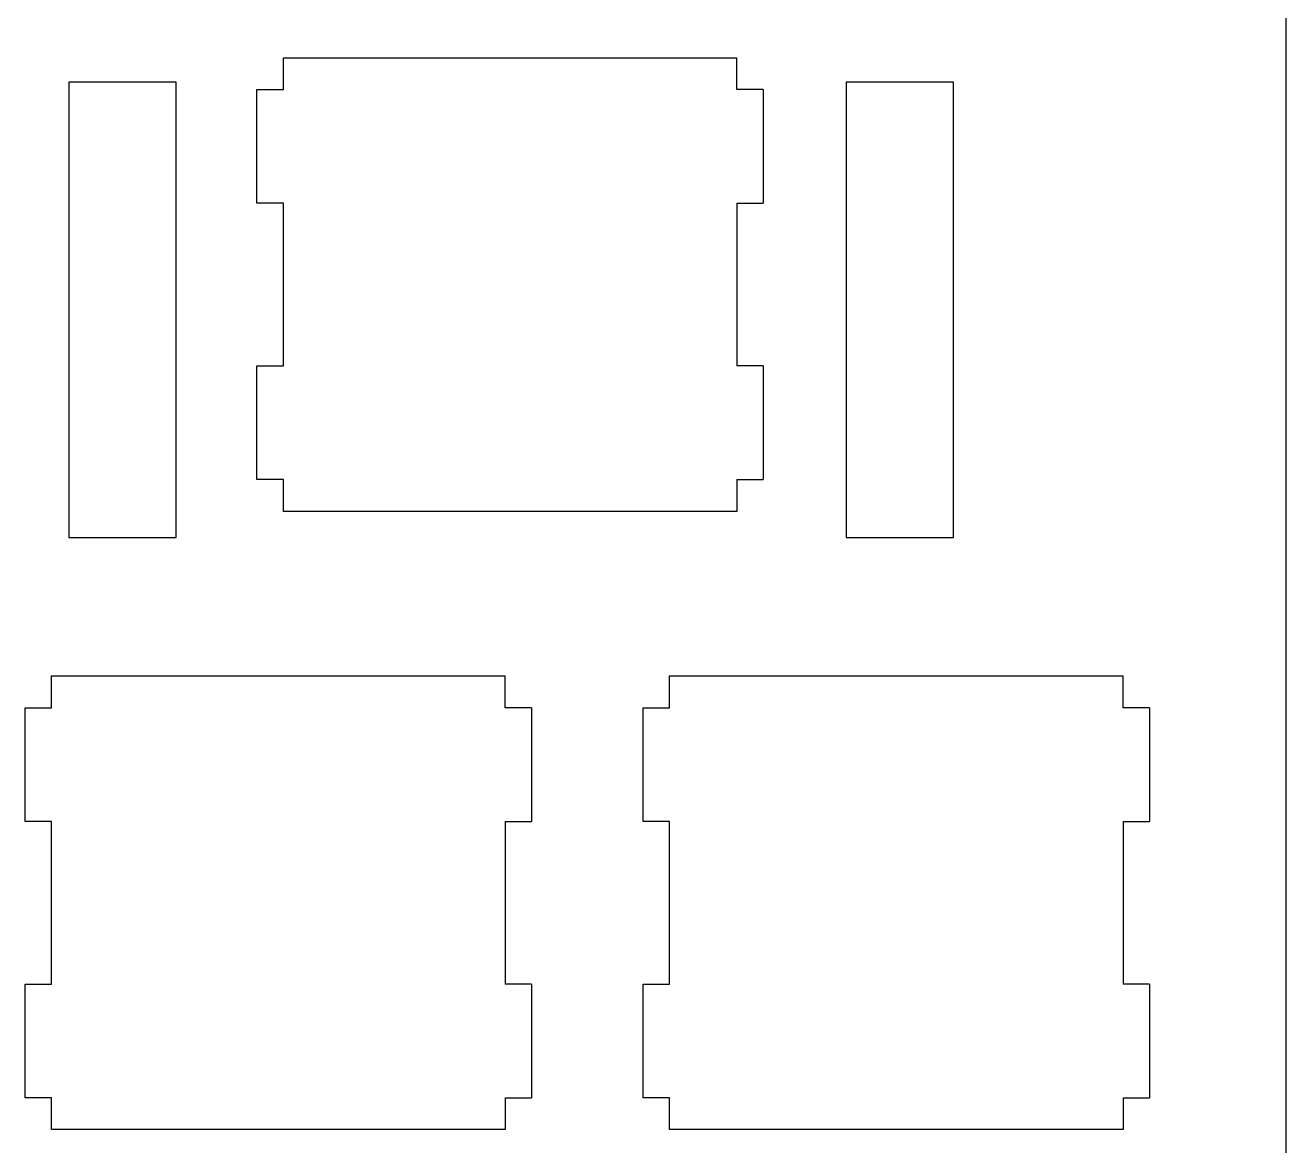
# Model space of a CAD drawing. Extents: x 14 to 304, y 9 to 109.
# Drawn here: x 265.32 to 304.07, y 32.87 to 67.31 of the extents above; entities that cross this region are included whole.
import ezdxf

# ---------------------------------------------------------------- set-up
doc = ezdxf.new("R2010")
doc.units = 0
doc.layers.add('LAYER_1', color=7, linetype='CONTINUOUS')

msp = doc.modelspace()

# ---------------------------------------------------------------- linework, layer by layer
at = {"layer": 'LAYER_1', "linetype": 'BYBLOCK'}
msp.add_line((304.07, 105.313), (304.072, 32.37), dxfattribs=at)
for points in [[(266.652, 65.563), (266.652, 51.563), (269.952, 51.563), (269.952, 65.563)], [(290.552, 65.563), (290.552, 51.563), (293.852, 51.563), (293.852, 65.563)]]:
    msp.add_lwpolyline(points, close=True, dxfattribs=at)
for points in [[(273.252, 66.313, 0), (273.322, 66.313, 0), (273.526, 66.313, 0), (273.851, 66.313, 0), (274.285, 66.313, 0), (274.815, 66.313, 0), (275.431, 66.313, 0), (276.119, 66.313, 0), (276.867, 66.313, 0), (277.664, 66.313, 0), (278.497, 66.313, 0), (279.355, 66.313, 0), (280.224, 66.313, 0), (281.094, 66.313, 0), (281.951, 66.313, 0), (282.784, 66.313, 0), (283.581, 66.313, 0), (284.33, 66.313, 0), (285.018, 66.313, 0), (285.633, 66.313, 0), (286.164, 66.313, 0), (286.598, 66.313, 0), (286.922, 66.313, 0), (287.126, 66.313, 0), (287.197, 66.313, 0)], [(273.252, 65.334, 0), (273.252, 65.339, 0), (273.252, 65.353, 0), (273.252, 65.376, 0), (273.252, 65.406, 0), (273.252, 65.444, 0), (273.252, 65.487, 0), (273.252, 65.535, 0), (273.252, 65.588, 0), (273.252, 65.644, 0), (273.252, 65.702, 0), (273.252, 65.762, 0), (273.252, 65.823, 0), (273.252, 65.884, 0), (273.252, 65.944, 0), (273.252, 66.003, 0), (273.252, 66.059, 0), (273.252, 66.111, 0), (273.252, 66.16, 0), (273.252, 66.203, 0), (273.252, 66.24, 0), (273.252, 66.271, 0), (273.252, 66.293, 0), (273.252, 66.308, 0), (273.252, 66.313, 0)], [(287.197, 65.334, 0), (287.197, 65.339, 0), (287.197, 65.353, 0), (287.197, 65.376, 0), (287.197, 65.406, 0), (287.197, 65.444, 0), (287.197, 65.487, 0), (287.197, 65.535, 0), (287.197, 65.588, 0), (287.197, 65.644, 0), (287.197, 65.702, 0), (287.197, 65.762, 0), (287.197, 65.823, 0), (287.197, 65.884, 0), (287.197, 65.944, 0), (287.197, 66.003, 0), (287.197, 66.059, 0), (287.197, 66.111, 0), (287.197, 66.16, 0), (287.197, 66.203, 0), (287.197, 66.24, 0), (287.197, 66.271, 0), (287.197, 66.293, 0), (287.197, 66.308, 0), (287.197, 66.313, 0)], [(272.44, 61.84, 0), (272.44, 61.858, 0), (272.44, 61.909, 0), (272.44, 61.99, 0), (272.44, 62.099, 0), (272.44, 62.232, 0), (272.44, 62.386, 0), (272.44, 62.558, 0), (272.44, 62.746, 0), (272.44, 62.946, 0), (272.44, 63.154, 0), (272.44, 63.369, 0), (272.44, 63.587, 0), (272.44, 63.805, 0), (272.44, 64.02, 0), (272.44, 64.228, 0), (272.44, 64.428, 0), (272.44, 64.616, 0), (272.44, 64.788, 0), (272.44, 64.942, 0), (272.44, 65.075, 0), (272.44, 65.184, 0), (272.44, 65.265, 0), (272.44, 65.316, 0), (272.44, 65.334, 0)], [(272.44, 65.334, 0), (272.444, 65.334, 0), (272.456, 65.334, 0), (272.475, 65.334, 0), (272.5, 65.334, 0), (272.531, 65.334, 0), (272.567, 65.334, 0), (272.607, 65.334, 0), (272.651, 65.334, 0), (272.697, 65.334, 0), (272.745, 65.334, 0), (272.795, 65.334, 0), (272.846, 65.334, 0), (272.897, 65.334, 0), (272.946, 65.334, 0), (272.995, 65.334, 0), (273.041, 65.334, 0), (273.085, 65.334, 0), (273.125, 65.334, 0), (273.161, 65.334, 0), (273.192, 65.334, 0), (273.217, 65.334, 0), (273.236, 65.334, 0), (273.248, 65.334, 0), (273.252, 65.334, 0)], [(288.008, 65.334, 0), (288.004, 65.334, 0), (287.992, 65.334, 0), (287.973, 65.334, 0), (287.948, 65.334, 0), (287.917, 65.334, 0), (287.881, 65.334, 0), (287.841, 65.334, 0), (287.798, 65.334, 0), (287.751, 65.334, 0), (287.703, 65.334, 0), (287.653, 65.334, 0), (287.602, 65.334, 0), (287.552, 65.334, 0), (287.502, 65.334, 0), (287.453, 65.334, 0), (287.407, 65.334, 0), (287.364, 65.334, 0), (287.324, 65.334, 0), (287.288, 65.334, 0), (287.257, 65.334, 0), (287.232, 65.334, 0), (287.213, 65.334, 0), (287.201, 65.334, 0), (287.197, 65.334, 0)], [(288.008, 65.334, 0), (288.008, 65.316, 0), (288.008, 65.265, 0), (288.008, 65.184, 0), (288.008, 65.075, 0), (288.008, 64.942, 0), (288.008, 64.788, 0), (288.008, 64.616, 0), (288.008, 64.428, 0), (288.008, 64.228, 0), (288.008, 64.02, 0), (288.008, 63.805, 0), (288.008, 63.587, 0), (288.008, 63.369, 0), (288.008, 63.154, 0), (288.008, 62.946, 0), (288.008, 62.746, 0), (288.008, 62.558, 0), (288.008, 62.386, 0), (288.008, 62.232, 0), (288.008, 62.099, 0), (288.008, 61.99, 0), (288.008, 61.909, 0), (288.008, 61.858, 0), (288.008, 61.84, 0)], [(273.252, 61.84, 0), (273.248, 61.84, 0), (273.236, 61.84, 0), (273.217, 61.84, 0), (273.192, 61.84, 0), (273.161, 61.84, 0), (273.125, 61.84, 0), (273.085, 61.84, 0), (273.041, 61.84, 0), (272.995, 61.84, 0), (272.946, 61.84, 0), (272.897, 61.84, 0), (272.846, 61.84, 0), (272.795, 61.84, 0), (272.745, 61.84, 0), (272.697, 61.84, 0), (272.651, 61.84, 0), (272.607, 61.84, 0), (272.567, 61.84, 0), (272.531, 61.84, 0), (272.5, 61.84, 0), (272.475, 61.84, 0), (272.456, 61.84, 0), (272.444, 61.84, 0), (272.44, 61.84, 0)], [(273.252, 56.84, 0), (273.252, 56.865, 0), (273.252, 56.938, 0), (273.252, 57.055, 0), (273.252, 57.21, 0), (273.252, 57.401, 0), (273.252, 57.621, 0), (273.252, 57.868, 0), (273.252, 58.136, 0), (273.252, 58.422, 0), (273.252, 58.721, 0), (273.252, 59.028, 0), (273.252, 59.34, 0), (273.252, 59.652, 0), (273.252, 59.959, 0), (273.252, 60.258, 0), (273.252, 60.544, 0), (273.252, 60.812, 0), (273.252, 61.059, 0), (273.252, 61.279, 0), (273.252, 61.47, 0), (273.252, 61.625, 0), (273.252, 61.742, 0), (273.252, 61.815, 0), (273.252, 61.84, 0)], [(287.197, 61.84, 0), (287.197, 61.815, 0), (287.197, 61.742, 0), (287.197, 61.625, 0), (287.197, 61.47, 0), (287.197, 61.279, 0), (287.197, 61.059, 0), (287.197, 60.812, 0), (287.197, 60.544, 0), (287.197, 60.258, 0), (287.197, 59.959, 0), (287.197, 59.652, 0), (287.197, 59.34, 0), (287.197, 59.028, 0), (287.197, 58.721, 0), (287.197, 58.422, 0), (287.197, 58.136, 0), (287.197, 57.868, 0), (287.197, 57.621, 0), (287.197, 57.401, 0), (287.197, 57.21, 0), (287.197, 57.055, 0), (287.197, 56.938, 0), (287.197, 56.865, 0), (287.197, 56.84, 0)], [(287.197, 61.84, 0), (287.201, 61.84, 0), (287.213, 61.84, 0), (287.232, 61.84, 0), (287.257, 61.84, 0), (287.288, 61.84, 0), (287.324, 61.84, 0), (287.364, 61.84, 0), (287.407, 61.84, 0), (287.453, 61.84, 0), (287.502, 61.84, 0), (287.552, 61.84, 0), (287.602, 61.84, 0), (287.653, 61.84, 0), (287.703, 61.84, 0), (287.751, 61.84, 0), (287.798, 61.84, 0), (287.841, 61.84, 0), (287.881, 61.84, 0), (287.917, 61.84, 0), (287.948, 61.84, 0), (287.973, 61.84, 0), (287.992, 61.84, 0), (288.004, 61.84, 0), (288.008, 61.84, 0)], [(272.44, 53.346, 0), (272.44, 53.364, 0), (272.44, 53.415, 0), (272.44, 53.496, 0), (272.44, 53.605, 0), (272.44, 53.738, 0), (272.44, 53.892, 0), (272.44, 54.064, 0), (272.44, 54.252, 0), (272.44, 54.452, 0), (272.44, 54.66, 0), (272.44, 54.875, 0), (272.44, 55.093, 0), (272.44, 55.311, 0), (272.44, 55.526, 0), (272.44, 55.735, 0), (272.44, 55.934, 0), (272.44, 56.122, 0), (272.44, 56.294, 0), (272.44, 56.448, 0), (272.44, 56.581, 0), (272.44, 56.69, 0), (272.44, 56.771, 0), (272.44, 56.822, 0), (272.44, 56.84, 0)], [(272.44, 56.84, 0), (272.444, 56.84, 0), (272.456, 56.84, 0), (272.475, 56.84, 0), (272.5, 56.84, 0), (272.531, 56.84, 0), (272.567, 56.84, 0), (272.607, 56.84, 0), (272.651, 56.84, 0), (272.697, 56.84, 0), (272.745, 56.84, 0), (272.795, 56.84, 0), (272.846, 56.84, 0), (272.897, 56.84, 0), (272.946, 56.84, 0), (272.995, 56.84, 0), (273.041, 56.84, 0), (273.085, 56.84, 0), (273.125, 56.84, 0), (273.161, 56.84, 0), (273.192, 56.84, 0), (273.217, 56.84, 0), (273.236, 56.84, 0), (273.248, 56.84, 0), (273.252, 56.84, 0)], [(288.008, 56.84, 0), (288.004, 56.84, 0), (287.992, 56.84, 0), (287.973, 56.84, 0), (287.948, 56.84, 0), (287.917, 56.84, 0), (287.881, 56.84, 0), (287.841, 56.84, 0), (287.798, 56.84, 0), (287.751, 56.84, 0), (287.703, 56.84, 0), (287.653, 56.84, 0), (287.602, 56.84, 0), (287.552, 56.84, 0), (287.502, 56.84, 0), (287.453, 56.84, 0), (287.407, 56.84, 0), (287.364, 56.84, 0), (287.324, 56.84, 0), (287.288, 56.84, 0), (287.257, 56.84, 0), (287.232, 56.84, 0), (287.213, 56.84, 0), (287.201, 56.84, 0), (287.197, 56.84, 0)], [(288.008, 56.84, 0), (288.008, 56.822, 0), (288.008, 56.771, 0), (288.008, 56.69, 0), (288.008, 56.581, 0), (288.008, 56.448, 0), (288.008, 56.294, 0), (288.008, 56.122, 0), (288.008, 55.934, 0), (288.008, 55.735, 0), (288.008, 55.526, 0), (288.008, 55.311, 0), (288.008, 55.093, 0), (288.008, 54.875, 0), (288.008, 54.66, 0), (288.008, 54.452, 0), (288.008, 54.252, 0), (288.008, 54.064, 0), (288.008, 53.892, 0), (288.008, 53.738, 0), (288.008, 53.605, 0), (288.008, 53.496, 0), (288.008, 53.415, 0), (288.008, 53.364, 0), (288.008, 53.346, 0)], [(273.252, 53.346, 0), (273.248, 53.346, 0), (273.236, 53.346, 0), (273.217, 53.346, 0), (273.192, 53.346, 0), (273.161, 53.346, 0), (273.125, 53.346, 0), (273.085, 53.346, 0), (273.041, 53.346, 0), (272.995, 53.346, 0), (272.946, 53.346, 0), (272.897, 53.346, 0), (272.846, 53.346, 0), (272.795, 53.346, 0), (272.745, 53.346, 0), (272.697, 53.346, 0), (272.651, 53.346, 0), (272.607, 53.346, 0), (272.567, 53.346, 0), (272.531, 53.346, 0), (272.5, 53.346, 0), (272.475, 53.346, 0), (272.456, 53.346, 0), (272.444, 53.346, 0), (272.44, 53.346, 0)], [(273.252, 52.367, 0), (273.252, 52.372, 0), (273.252, 52.387, 0), (273.252, 52.409, 0), (273.252, 52.44, 0), (273.252, 52.477, 0), (273.252, 52.52, 0), (273.252, 52.569, 0), (273.252, 52.621, 0), (273.252, 52.677, 0), (273.252, 52.736, 0), (273.252, 52.796, 0), (273.252, 52.857, 0), (273.252, 52.918, 0), (273.252, 52.978, 0), (273.252, 53.036, 0), (273.252, 53.092, 0), (273.252, 53.145, 0), (273.252, 53.193, 0), (273.252, 53.236, 0), (273.252, 53.274, 0), (273.252, 53.304, 0), (273.252, 53.327, 0), (273.252, 53.341, 0), (273.252, 53.346, 0)], [(287.197, 53.346, 0), (287.201, 53.346, 0), (287.213, 53.346, 0), (287.232, 53.346, 0), (287.257, 53.346, 0), (287.288, 53.346, 0), (287.324, 53.346, 0), (287.364, 53.346, 0), (287.407, 53.346, 0), (287.453, 53.346, 0), (287.502, 53.346, 0), (287.552, 53.346, 0), (287.602, 53.346, 0), (287.653, 53.346, 0), (287.703, 53.346, 0), (287.751, 53.346, 0), (287.798, 53.346, 0), (287.841, 53.346, 0), (287.881, 53.346, 0), (287.917, 53.346, 0), (287.948, 53.346, 0), (287.973, 53.346, 0), (287.992, 53.346, 0), (288.004, 53.346, 0), (288.008, 53.346, 0)], [(287.197, 53.346, 0), (287.197, 53.341, 0), (287.197, 53.327, 0), (287.197, 53.304, 0), (287.197, 53.274, 0), (287.197, 53.236, 0), (287.197, 53.193, 0), (287.197, 53.145, 0), (287.197, 53.092, 0), (287.197, 53.036, 0), (287.197, 52.978, 0), (287.197, 52.918, 0), (287.197, 52.857, 0), (287.197, 52.796, 0), (287.197, 52.736, 0), (287.197, 52.677, 0), (287.197, 52.621, 0), (287.197, 52.569, 0), (287.197, 52.52, 0), (287.197, 52.477, 0), (287.197, 52.44, 0), (287.197, 52.409, 0), (287.197, 52.387, 0), (287.197, 52.372, 0), (287.197, 52.367, 0)], [(287.197, 52.367, 0), (287.126, 52.367, 0), (286.922, 52.367, 0), (286.598, 52.367, 0), (286.164, 52.367, 0), (285.633, 52.367, 0), (285.018, 52.367, 0), (284.33, 52.367, 0), (283.581, 52.367, 0), (282.784, 52.367, 0), (281.951, 52.367, 0), (281.094, 52.367, 0), (280.224, 52.367, 0), (279.355, 52.367, 0), (278.497, 52.367, 0), (277.664, 52.367, 0), (276.867, 52.367, 0), (276.119, 52.367, 0), (275.431, 52.367, 0), (274.815, 52.367, 0), (274.285, 52.367, 0), (273.851, 52.367, 0), (273.526, 52.367, 0), (273.322, 52.367, 0), (273.252, 52.367, 0)], [(266.127, 47.313, 0), (266.197, 47.313, 0), (266.401, 47.313, 0), (266.726, 47.313, 0), (267.16, 47.313, 0), (267.69, 47.313, 0), (268.306, 47.313, 0), (268.994, 47.313, 0), (269.742, 47.313, 0), (270.539, 47.313, 0), (271.372, 47.313, 0), (272.23, 47.313, 0), (273.099, 47.313, 0), (273.969, 47.313, 0), (274.826, 47.313, 0), (275.659, 47.313, 0), (276.456, 47.313, 0), (277.205, 47.313, 0), (277.893, 47.313, 0), (278.508, 47.313, 0), (279.039, 47.313, 0), (279.473, 47.313, 0), (279.797, 47.313, 0), (280.001, 47.313, 0), (280.072, 47.313, 0)], [(266.127, 46.334, 0), (266.127, 46.339, 0), (266.127, 46.353, 0), (266.127, 46.376, 0), (266.127, 46.406, 0), (266.127, 46.444, 0), (266.127, 46.487, 0), (266.127, 46.535, 0), (266.127, 46.588, 0), (266.127, 46.644, 0), (266.127, 46.702, 0), (266.127, 46.762, 0), (266.127, 46.823, 0), (266.127, 46.884, 0), (266.127, 46.944, 0), (266.127, 47.003, 0), (266.127, 47.059, 0), (266.127, 47.111, 0), (266.127, 47.16, 0), (266.127, 47.203, 0), (266.127, 47.24, 0), (266.127, 47.271, 0), (266.127, 47.293, 0), (266.127, 47.308, 0), (266.127, 47.313, 0)], [(280.072, 46.334, 0), (280.072, 46.339, 0), (280.072, 46.353, 0), (280.072, 46.376, 0), (280.072, 46.406, 0), (280.072, 46.444, 0), (280.072, 46.487, 0), (280.072, 46.535, 0), (280.072, 46.588, 0), (280.072, 46.644, 0), (280.072, 46.702, 0), (280.072, 46.762, 0), (280.072, 46.823, 0), (280.072, 46.884, 0), (280.072, 46.944, 0), (280.072, 47.003, 0), (280.072, 47.059, 0), (280.072, 47.111, 0), (280.072, 47.16, 0), (280.072, 47.203, 0), (280.072, 47.24, 0), (280.072, 47.271, 0), (280.072, 47.293, 0), (280.072, 47.308, 0), (280.072, 47.313, 0)], [(285.127, 47.313, 0), (285.197, 47.313, 0), (285.401, 47.313, 0), (285.726, 47.313, 0), (286.16, 47.313, 0), (286.69, 47.313, 0), (287.306, 47.313, 0), (287.994, 47.313, 0), (288.742, 47.313, 0), (289.539, 47.313, 0), (290.372, 47.313, 0), (291.23, 47.313, 0), (292.099, 47.313, 0), (292.969, 47.313, 0), (293.826, 47.313, 0), (294.659, 47.313, 0), (295.456, 47.313, 0), (296.205, 47.313, 0), (296.893, 47.313, 0), (297.508, 47.313, 0), (298.039, 47.313, 0), (298.473, 47.313, 0), (298.797, 47.313, 0), (299.001, 47.313, 0), (299.072, 47.313, 0)], [(285.127, 46.334, 0), (285.127, 46.339, 0), (285.127, 46.353, 0), (285.127, 46.376, 0), (285.127, 46.406, 0), (285.127, 46.444, 0), (285.127, 46.487, 0), (285.127, 46.535, 0), (285.127, 46.588, 0), (285.127, 46.644, 0), (285.127, 46.702, 0), (285.127, 46.762, 0), (285.127, 46.823, 0), (285.127, 46.884, 0), (285.127, 46.944, 0), (285.127, 47.003, 0), (285.127, 47.059, 0), (285.127, 47.111, 0), (285.127, 47.16, 0), (285.127, 47.203, 0), (285.127, 47.24, 0), (285.127, 47.271, 0), (285.127, 47.293, 0), (285.127, 47.308, 0), (285.127, 47.313, 0)], [(299.072, 46.334, 0), (299.072, 46.339, 0), (299.072, 46.353, 0), (299.072, 46.376, 0), (299.072, 46.406, 0), (299.072, 46.444, 0), (299.072, 46.487, 0), (299.072, 46.535, 0), (299.072, 46.588, 0), (299.072, 46.644, 0), (299.072, 46.702, 0), (299.072, 46.762, 0), (299.072, 46.823, 0), (299.072, 46.884, 0), (299.072, 46.944, 0), (299.072, 47.003, 0), (299.072, 47.059, 0), (299.072, 47.111, 0), (299.072, 47.16, 0), (299.072, 47.203, 0), (299.072, 47.24, 0), (299.072, 47.271, 0), (299.072, 47.293, 0), (299.072, 47.308, 0), (299.072, 47.313, 0)], [(265.315, 42.84, 0), (265.315, 42.858, 0), (265.315, 42.909, 0), (265.315, 42.99, 0), (265.315, 43.099, 0), (265.315, 43.232, 0), (265.315, 43.386, 0), (265.315, 43.558, 0), (265.315, 43.746, 0), (265.315, 43.946, 0), (265.315, 44.154, 0), (265.315, 44.369, 0), (265.315, 44.587, 0), (265.315, 44.805, 0), (265.315, 45.02, 0), (265.315, 45.228, 0), (265.315, 45.428, 0), (265.315, 45.616, 0), (265.315, 45.788, 0), (265.315, 45.942, 0), (265.315, 46.075, 0), (265.315, 46.184, 0), (265.315, 46.265, 0), (265.315, 46.316, 0), (265.315, 46.334, 0)], [(265.315, 46.334, 0), (265.319, 46.334, 0), (265.331, 46.334, 0), (265.35, 46.334, 0), (265.375, 46.334, 0), (265.406, 46.334, 0), (265.442, 46.334, 0), (265.482, 46.334, 0), (265.526, 46.334, 0), (265.572, 46.334, 0), (265.62, 46.334, 0), (265.67, 46.334, 0), (265.721, 46.334, 0), (265.772, 46.334, 0), (265.821, 46.334, 0), (265.87, 46.334, 0), (265.916, 46.334, 0), (265.96, 46.334, 0), (266, 46.334, 0), (266.036, 46.334, 0), (266.067, 46.334, 0), (266.092, 46.334, 0), (266.111, 46.334, 0), (266.123, 46.334, 0), (266.127, 46.334, 0)], [(280.883, 46.334, 0), (280.879, 46.334, 0), (280.867, 46.334, 0), (280.848, 46.334, 0), (280.823, 46.334, 0), (280.792, 46.334, 0), (280.756, 46.334, 0), (280.716, 46.334, 0), (280.673, 46.334, 0), (280.626, 46.334, 0), (280.578, 46.334, 0), (280.528, 46.334, 0), (280.477, 46.334, 0), (280.427, 46.334, 0), (280.377, 46.334, 0), (280.328, 46.334, 0), (280.282, 46.334, 0), (280.239, 46.334, 0), (280.199, 46.334, 0), (280.163, 46.334, 0), (280.132, 46.334, 0), (280.107, 46.334, 0), (280.088, 46.334, 0), (280.076, 46.334, 0), (280.072, 46.334, 0)], [(280.883, 46.334, 0), (280.883, 46.316, 0), (280.883, 46.265, 0), (280.883, 46.184, 0), (280.883, 46.075, 0), (280.883, 45.942, 0), (280.883, 45.788, 0), (280.883, 45.616, 0), (280.883, 45.428, 0), (280.883, 45.228, 0), (280.883, 45.02, 0), (280.883, 44.805, 0), (280.883, 44.587, 0), (280.883, 44.369, 0), (280.883, 44.154, 0), (280.883, 43.946, 0), (280.883, 43.746, 0), (280.883, 43.558, 0), (280.883, 43.386, 0), (280.883, 43.232, 0), (280.883, 43.099, 0), (280.883, 42.99, 0), (280.883, 42.909, 0), (280.883, 42.858, 0), (280.883, 42.84, 0)], [(284.315, 42.84, 0), (284.315, 42.858, 0), (284.315, 42.909, 0), (284.315, 42.99, 0), (284.315, 43.099, 0), (284.315, 43.232, 0), (284.315, 43.386, 0), (284.315, 43.558, 0), (284.315, 43.746, 0), (284.315, 43.946, 0), (284.315, 44.154, 0), (284.315, 44.369, 0), (284.315, 44.587, 0), (284.315, 44.805, 0), (284.315, 45.02, 0), (284.315, 45.228, 0), (284.315, 45.428, 0), (284.315, 45.616, 0), (284.315, 45.788, 0), (284.315, 45.942, 0), (284.315, 46.075, 0), (284.315, 46.184, 0), (284.315, 46.265, 0), (284.315, 46.316, 0), (284.315, 46.334, 0)], [(284.315, 46.334, 0), (284.319, 46.334, 0), (284.331, 46.334, 0), (284.35, 46.334, 0), (284.375, 46.334, 0), (284.406, 46.334, 0), (284.442, 46.334, 0), (284.482, 46.334, 0), (284.526, 46.334, 0), (284.572, 46.334, 0), (284.62, 46.334, 0), (284.67, 46.334, 0), (284.721, 46.334, 0), (284.772, 46.334, 0), (284.821, 46.334, 0), (284.87, 46.334, 0), (284.916, 46.334, 0), (284.96, 46.334, 0), (285, 46.334, 0), (285.036, 46.334, 0), (285.067, 46.334, 0), (285.092, 46.334, 0), (285.111, 46.334, 0), (285.123, 46.334, 0), (285.127, 46.334, 0)], [(299.883, 46.334, 0), (299.879, 46.334, 0), (299.867, 46.334, 0), (299.848, 46.334, 0), (299.823, 46.334, 0), (299.792, 46.334, 0), (299.756, 46.334, 0), (299.716, 46.334, 0), (299.673, 46.334, 0), (299.626, 46.334, 0), (299.578, 46.334, 0), (299.528, 46.334, 0), (299.477, 46.334, 0), (299.427, 46.334, 0), (299.377, 46.334, 0), (299.328, 46.334, 0), (299.282, 46.334, 0), (299.239, 46.334, 0), (299.199, 46.334, 0), (299.163, 46.334, 0), (299.132, 46.334, 0), (299.107, 46.334, 0), (299.088, 46.334, 0), (299.076, 46.334, 0), (299.072, 46.334, 0)], [(299.883, 46.334, 0), (299.883, 46.316, 0), (299.883, 46.265, 0), (299.883, 46.184, 0), (299.883, 46.075, 0), (299.883, 45.942, 0), (299.883, 45.788, 0), (299.883, 45.616, 0), (299.883, 45.428, 0), (299.883, 45.228, 0), (299.883, 45.02, 0), (299.883, 44.805, 0), (299.883, 44.587, 0), (299.883, 44.369, 0), (299.883, 44.154, 0), (299.883, 43.946, 0), (299.883, 43.746, 0), (299.883, 43.558, 0), (299.883, 43.386, 0), (299.883, 43.232, 0), (299.883, 43.099, 0), (299.883, 42.99, 0), (299.883, 42.909, 0), (299.883, 42.858, 0), (299.883, 42.84, 0)], [(266.127, 42.84, 0), (266.123, 42.84, 0), (266.111, 42.84, 0), (266.092, 42.84, 0), (266.067, 42.84, 0), (266.036, 42.84, 0), (266, 42.84, 0), (265.96, 42.84, 0), (265.916, 42.84, 0), (265.87, 42.84, 0), (265.821, 42.84, 0), (265.772, 42.84, 0), (265.721, 42.84, 0), (265.67, 42.84, 0), (265.62, 42.84, 0), (265.572, 42.84, 0), (265.526, 42.84, 0), (265.482, 42.84, 0), (265.442, 42.84, 0), (265.406, 42.84, 0), (265.375, 42.84, 0), (265.35, 42.84, 0), (265.331, 42.84, 0), (265.319, 42.84, 0), (265.315, 42.84, 0)], [(266.127, 37.84, 0), (266.127, 37.865, 0), (266.127, 37.938, 0), (266.127, 38.055, 0), (266.127, 38.21, 0), (266.127, 38.401, 0), (266.127, 38.621, 0), (266.127, 38.868, 0), (266.127, 39.136, 0), (266.127, 39.422, 0), (266.127, 39.721, 0), (266.127, 40.028, 0), (266.127, 40.34, 0), (266.127, 40.652, 0), (266.127, 40.959, 0), (266.127, 41.258, 0), (266.127, 41.544, 0), (266.127, 41.812, 0), (266.127, 42.059, 0), (266.127, 42.279, 0), (266.127, 42.47, 0), (266.127, 42.625, 0), (266.127, 42.742, 0), (266.127, 42.815, 0), (266.127, 42.84, 0)], [(280.072, 42.84, 0), (280.072, 42.815, 0), (280.072, 42.742, 0), (280.072, 42.625, 0), (280.072, 42.47, 0), (280.072, 42.279, 0), (280.072, 42.059, 0), (280.072, 41.812, 0), (280.072, 41.544, 0), (280.072, 41.258, 0), (280.072, 40.959, 0), (280.072, 40.652, 0), (280.072, 40.34, 0), (280.072, 40.028, 0), (280.072, 39.721, 0), (280.072, 39.422, 0), (280.072, 39.136, 0), (280.072, 38.868, 0), (280.072, 38.621, 0), (280.072, 38.401, 0), (280.072, 38.21, 0), (280.072, 38.055, 0), (280.072, 37.938, 0), (280.072, 37.865, 0), (280.072, 37.84, 0)], [(280.072, 42.84, 0), (280.076, 42.84, 0), (280.088, 42.84, 0), (280.107, 42.84, 0), (280.132, 42.84, 0), (280.163, 42.84, 0), (280.199, 42.84, 0), (280.239, 42.84, 0), (280.282, 42.84, 0), (280.328, 42.84, 0), (280.377, 42.84, 0), (280.427, 42.84, 0), (280.477, 42.84, 0), (280.528, 42.84, 0), (280.578, 42.84, 0), (280.626, 42.84, 0), (280.673, 42.84, 0), (280.716, 42.84, 0), (280.756, 42.84, 0), (280.792, 42.84, 0), (280.823, 42.84, 0), (280.848, 42.84, 0), (280.867, 42.84, 0), (280.879, 42.84, 0), (280.883, 42.84, 0)], [(285.127, 42.84, 0), (285.123, 42.84, 0), (285.111, 42.84, 0), (285.092, 42.84, 0), (285.067, 42.84, 0), (285.036, 42.84, 0), (285, 42.84, 0), (284.96, 42.84, 0), (284.916, 42.84, 0), (284.87, 42.84, 0), (284.821, 42.84, 0), (284.772, 42.84, 0), (284.721, 42.84, 0), (284.67, 42.84, 0), (284.62, 42.84, 0), (284.572, 42.84, 0), (284.526, 42.84, 0), (284.482, 42.84, 0), (284.442, 42.84, 0), (284.406, 42.84, 0), (284.375, 42.84, 0), (284.35, 42.84, 0), (284.331, 42.84, 0), (284.319, 42.84, 0), (284.315, 42.84, 0)], [(285.127, 37.84, 0), (285.127, 37.865, 0), (285.127, 37.938, 0), (285.127, 38.055, 0), (285.127, 38.21, 0), (285.127, 38.401, 0), (285.127, 38.621, 0), (285.127, 38.868, 0), (285.127, 39.136, 0), (285.127, 39.422, 0), (285.127, 39.721, 0), (285.127, 40.028, 0), (285.127, 40.34, 0), (285.127, 40.652, 0), (285.127, 40.959, 0), (285.127, 41.258, 0), (285.127, 41.544, 0), (285.127, 41.812, 0), (285.127, 42.059, 0), (285.127, 42.279, 0), (285.127, 42.47, 0), (285.127, 42.625, 0), (285.127, 42.742, 0), (285.127, 42.815, 0), (285.127, 42.84, 0)], [(299.072, 42.84, 0), (299.072, 42.815, 0), (299.072, 42.742, 0), (299.072, 42.625, 0), (299.072, 42.47, 0), (299.072, 42.279, 0), (299.072, 42.059, 0), (299.072, 41.812, 0), (299.072, 41.544, 0), (299.072, 41.258, 0), (299.072, 40.959, 0), (299.072, 40.652, 0), (299.072, 40.34, 0), (299.072, 40.028, 0), (299.072, 39.721, 0), (299.072, 39.422, 0), (299.072, 39.136, 0), (299.072, 38.868, 0), (299.072, 38.621, 0), (299.072, 38.401, 0), (299.072, 38.21, 0), (299.072, 38.055, 0), (299.072, 37.938, 0), (299.072, 37.865, 0), (299.072, 37.84, 0)], [(299.072, 42.84, 0), (299.076, 42.84, 0), (299.088, 42.84, 0), (299.107, 42.84, 0), (299.132, 42.84, 0), (299.163, 42.84, 0), (299.199, 42.84, 0), (299.239, 42.84, 0), (299.282, 42.84, 0), (299.328, 42.84, 0), (299.377, 42.84, 0), (299.427, 42.84, 0), (299.477, 42.84, 0), (299.528, 42.84, 0), (299.578, 42.84, 0), (299.626, 42.84, 0), (299.673, 42.84, 0), (299.716, 42.84, 0), (299.756, 42.84, 0), (299.792, 42.84, 0), (299.823, 42.84, 0), (299.848, 42.84, 0), (299.867, 42.84, 0), (299.879, 42.84, 0), (299.883, 42.84, 0)], [(265.315, 34.346, 0), (265.315, 34.364, 0), (265.315, 34.415, 0), (265.315, 34.496, 0), (265.315, 34.605, 0), (265.315, 34.738, 0), (265.315, 34.892, 0), (265.315, 35.064, 0), (265.315, 35.252, 0), (265.315, 35.452, 0), (265.315, 35.66, 0), (265.315, 35.875, 0), (265.315, 36.093, 0), (265.315, 36.311, 0), (265.315, 36.526, 0), (265.315, 36.735, 0), (265.315, 36.934, 0), (265.315, 37.122, 0), (265.315, 37.294, 0), (265.315, 37.448, 0), (265.315, 37.581, 0), (265.315, 37.69, 0), (265.315, 37.771, 0), (265.315, 37.822, 0), (265.315, 37.84, 0)], [(265.315, 37.84, 0), (265.319, 37.84, 0), (265.331, 37.84, 0), (265.35, 37.84, 0), (265.375, 37.84, 0), (265.406, 37.84, 0), (265.442, 37.84, 0), (265.482, 37.84, 0), (265.526, 37.84, 0), (265.572, 37.84, 0), (265.62, 37.84, 0), (265.67, 37.84, 0), (265.721, 37.84, 0), (265.772, 37.84, 0), (265.821, 37.84, 0), (265.87, 37.84, 0), (265.916, 37.84, 0), (265.96, 37.84, 0), (266, 37.84, 0), (266.036, 37.84, 0), (266.067, 37.84, 0), (266.092, 37.84, 0), (266.111, 37.84, 0), (266.123, 37.84, 0), (266.127, 37.84, 0)], [(280.883, 37.84, 0), (280.879, 37.84, 0), (280.867, 37.84, 0), (280.848, 37.84, 0), (280.823, 37.84, 0), (280.792, 37.84, 0), (280.756, 37.84, 0), (280.716, 37.84, 0), (280.673, 37.84, 0), (280.626, 37.84, 0), (280.578, 37.84, 0), (280.528, 37.84, 0), (280.477, 37.84, 0), (280.427, 37.84, 0), (280.377, 37.84, 0), (280.328, 37.84, 0), (280.282, 37.84, 0), (280.239, 37.84, 0), (280.199, 37.84, 0), (280.163, 37.84, 0), (280.132, 37.84, 0), (280.107, 37.84, 0), (280.088, 37.84, 0), (280.076, 37.84, 0), (280.072, 37.84, 0)], [(280.883, 37.84, 0), (280.883, 37.822, 0), (280.883, 37.771, 0), (280.883, 37.69, 0), (280.883, 37.581, 0), (280.883, 37.448, 0), (280.883, 37.294, 0), (280.883, 37.122, 0), (280.883, 36.934, 0), (280.883, 36.735, 0), (280.883, 36.526, 0), (280.883, 36.311, 0), (280.883, 36.093, 0), (280.883, 35.875, 0), (280.883, 35.66, 0), (280.883, 35.452, 0), (280.883, 35.252, 0), (280.883, 35.064, 0), (280.883, 34.892, 0), (280.883, 34.738, 0), (280.883, 34.605, 0), (280.883, 34.496, 0), (280.883, 34.415, 0), (280.883, 34.364, 0), (280.883, 34.346, 0)], [(284.315, 34.346, 0), (284.315, 34.364, 0), (284.315, 34.415, 0), (284.315, 34.496, 0), (284.315, 34.605, 0), (284.315, 34.738, 0), (284.315, 34.892, 0), (284.315, 35.064, 0), (284.315, 35.252, 0), (284.315, 35.452, 0), (284.315, 35.66, 0), (284.315, 35.875, 0), (284.315, 36.093, 0), (284.315, 36.311, 0), (284.315, 36.526, 0), (284.315, 36.735, 0), (284.315, 36.934, 0), (284.315, 37.122, 0), (284.315, 37.294, 0), (284.315, 37.448, 0), (284.315, 37.581, 0), (284.315, 37.69, 0), (284.315, 37.771, 0), (284.315, 37.822, 0), (284.315, 37.84, 0)], [(284.315, 37.84, 0), (284.319, 37.84, 0), (284.331, 37.84, 0), (284.35, 37.84, 0), (284.375, 37.84, 0), (284.406, 37.84, 0), (284.442, 37.84, 0), (284.482, 37.84, 0), (284.526, 37.84, 0), (284.572, 37.84, 0), (284.62, 37.84, 0), (284.67, 37.84, 0), (284.721, 37.84, 0), (284.772, 37.84, 0), (284.821, 37.84, 0), (284.87, 37.84, 0), (284.916, 37.84, 0), (284.96, 37.84, 0), (285, 37.84, 0), (285.036, 37.84, 0), (285.067, 37.84, 0), (285.092, 37.84, 0), (285.111, 37.84, 0), (285.123, 37.84, 0), (285.127, 37.84, 0)], [(299.883, 37.84, 0), (299.879, 37.84, 0), (299.867, 37.84, 0), (299.848, 37.84, 0), (299.823, 37.84, 0), (299.792, 37.84, 0), (299.756, 37.84, 0), (299.716, 37.84, 0), (299.673, 37.84, 0), (299.626, 37.84, 0), (299.578, 37.84, 0), (299.528, 37.84, 0), (299.477, 37.84, 0), (299.427, 37.84, 0), (299.377, 37.84, 0), (299.328, 37.84, 0), (299.282, 37.84, 0), (299.239, 37.84, 0), (299.199, 37.84, 0), (299.163, 37.84, 0), (299.132, 37.84, 0), (299.107, 37.84, 0), (299.088, 37.84, 0), (299.076, 37.84, 0), (299.072, 37.84, 0)], [(299.883, 37.84, 0), (299.883, 37.822, 0), (299.883, 37.771, 0), (299.883, 37.69, 0), (299.883, 37.581, 0), (299.883, 37.448, 0), (299.883, 37.294, 0), (299.883, 37.122, 0), (299.883, 36.934, 0), (299.883, 36.735, 0), (299.883, 36.526, 0), (299.883, 36.311, 0), (299.883, 36.093, 0), (299.883, 35.875, 0), (299.883, 35.66, 0), (299.883, 35.452, 0), (299.883, 35.252, 0), (299.883, 35.064, 0), (299.883, 34.892, 0), (299.883, 34.738, 0), (299.883, 34.605, 0), (299.883, 34.496, 0), (299.883, 34.415, 0), (299.883, 34.364, 0), (299.883, 34.346, 0)], [(266.127, 34.346, 0), (266.123, 34.346, 0), (266.111, 34.346, 0), (266.092, 34.346, 0), (266.067, 34.346, 0), (266.036, 34.346, 0), (266, 34.346, 0), (265.96, 34.346, 0), (265.916, 34.346, 0), (265.87, 34.346, 0), (265.821, 34.346, 0), (265.772, 34.346, 0), (265.721, 34.346, 0), (265.67, 34.346, 0), (265.62, 34.346, 0), (265.572, 34.346, 0), (265.526, 34.346, 0), (265.482, 34.346, 0), (265.442, 34.346, 0), (265.406, 34.346, 0), (265.375, 34.346, 0), (265.35, 34.346, 0), (265.331, 34.346, 0), (265.319, 34.346, 0), (265.315, 34.346, 0)], [(266.127, 33.367, 0), (266.127, 33.372, 0), (266.127, 33.387, 0), (266.127, 33.409, 0), (266.127, 33.44, 0), (266.127, 33.477, 0), (266.127, 33.52, 0), (266.127, 33.569, 0), (266.127, 33.621, 0), (266.127, 33.677, 0), (266.127, 33.736, 0), (266.127, 33.796, 0), (266.127, 33.857, 0), (266.127, 33.918, 0), (266.127, 33.978, 0), (266.127, 34.036, 0), (266.127, 34.092, 0), (266.127, 34.145, 0), (266.127, 34.193, 0), (266.127, 34.236, 0), (266.127, 34.274, 0), (266.127, 34.304, 0), (266.127, 34.327, 0), (266.127, 34.341, 0), (266.127, 34.346, 0)], [(280.072, 34.346, 0), (280.076, 34.346, 0), (280.088, 34.346, 0), (280.107, 34.346, 0), (280.132, 34.346, 0), (280.163, 34.346, 0), (280.199, 34.346, 0), (280.239, 34.346, 0), (280.282, 34.346, 0), (280.328, 34.346, 0), (280.377, 34.346, 0), (280.427, 34.346, 0), (280.477, 34.346, 0), (280.528, 34.346, 0), (280.578, 34.346, 0), (280.626, 34.346, 0), (280.673, 34.346, 0), (280.716, 34.346, 0), (280.756, 34.346, 0), (280.792, 34.346, 0), (280.823, 34.346, 0), (280.848, 34.346, 0), (280.867, 34.346, 0), (280.879, 34.346, 0), (280.883, 34.346, 0)], [(280.072, 34.346, 0), (280.072, 34.341, 0), (280.072, 34.327, 0), (280.072, 34.304, 0), (280.072, 34.274, 0), (280.072, 34.236, 0), (280.072, 34.193, 0), (280.072, 34.145, 0), (280.072, 34.092, 0), (280.072, 34.036, 0), (280.072, 33.978, 0), (280.072, 33.918, 0), (280.072, 33.857, 0), (280.072, 33.796, 0), (280.072, 33.736, 0), (280.072, 33.677, 0), (280.072, 33.621, 0), (280.072, 33.569, 0), (280.072, 33.52, 0), (280.072, 33.477, 0), (280.072, 33.44, 0), (280.072, 33.409, 0), (280.072, 33.387, 0), (280.072, 33.372, 0), (280.072, 33.367, 0)], [(285.127, 34.346, 0), (285.123, 34.346, 0), (285.111, 34.346, 0), (285.092, 34.346, 0), (285.067, 34.346, 0), (285.036, 34.346, 0), (285, 34.346, 0), (284.96, 34.346, 0), (284.916, 34.346, 0), (284.87, 34.346, 0), (284.821, 34.346, 0), (284.772, 34.346, 0), (284.721, 34.346, 0), (284.67, 34.346, 0), (284.62, 34.346, 0), (284.572, 34.346, 0), (284.526, 34.346, 0), (284.482, 34.346, 0), (284.442, 34.346, 0), (284.406, 34.346, 0), (284.375, 34.346, 0), (284.35, 34.346, 0), (284.331, 34.346, 0), (284.319, 34.346, 0), (284.315, 34.346, 0)], [(285.127, 33.367, 0), (285.127, 33.372, 0), (285.127, 33.387, 0), (285.127, 33.409, 0), (285.127, 33.44, 0), (285.127, 33.477, 0), (285.127, 33.52, 0), (285.127, 33.569, 0), (285.127, 33.621, 0), (285.127, 33.677, 0), (285.127, 33.736, 0), (285.127, 33.796, 0), (285.127, 33.857, 0), (285.127, 33.918, 0), (285.127, 33.978, 0), (285.127, 34.036, 0), (285.127, 34.092, 0), (285.127, 34.145, 0), (285.127, 34.193, 0), (285.127, 34.236, 0), (285.127, 34.274, 0), (285.127, 34.304, 0), (285.127, 34.327, 0), (285.127, 34.341, 0), (285.127, 34.346, 0)], [(299.072, 34.346, 0), (299.076, 34.346, 0), (299.088, 34.346, 0), (299.107, 34.346, 0), (299.132, 34.346, 0), (299.163, 34.346, 0), (299.199, 34.346, 0), (299.239, 34.346, 0), (299.282, 34.346, 0), (299.328, 34.346, 0), (299.377, 34.346, 0), (299.427, 34.346, 0), (299.477, 34.346, 0), (299.528, 34.346, 0), (299.578, 34.346, 0), (299.626, 34.346, 0), (299.673, 34.346, 0), (299.716, 34.346, 0), (299.756, 34.346, 0), (299.792, 34.346, 0), (299.823, 34.346, 0), (299.848, 34.346, 0), (299.867, 34.346, 0), (299.879, 34.346, 0), (299.883, 34.346, 0)], [(299.072, 34.346, 0), (299.072, 34.341, 0), (299.072, 34.327, 0), (299.072, 34.304, 0), (299.072, 34.274, 0), (299.072, 34.236, 0), (299.072, 34.193, 0), (299.072, 34.145, 0), (299.072, 34.092, 0), (299.072, 34.036, 0), (299.072, 33.978, 0), (299.072, 33.918, 0), (299.072, 33.857, 0), (299.072, 33.796, 0), (299.072, 33.736, 0), (299.072, 33.677, 0), (299.072, 33.621, 0), (299.072, 33.569, 0), (299.072, 33.52, 0), (299.072, 33.477, 0), (299.072, 33.44, 0), (299.072, 33.409, 0), (299.072, 33.387, 0), (299.072, 33.372, 0), (299.072, 33.367, 0)], [(280.072, 33.367, 0), (280.001, 33.367, 0), (279.797, 33.367, 0), (279.473, 33.367, 0), (279.039, 33.367, 0), (278.508, 33.367, 0), (277.893, 33.367, 0), (277.205, 33.367, 0), (276.456, 33.367, 0), (275.659, 33.367, 0), (274.826, 33.367, 0), (273.969, 33.367, 0), (273.099, 33.367, 0), (272.23, 33.367, 0), (271.372, 33.367, 0), (270.539, 33.367, 0), (269.742, 33.367, 0), (268.994, 33.367, 0), (268.306, 33.367, 0), (267.69, 33.367, 0), (267.16, 33.367, 0), (266.726, 33.367, 0), (266.401, 33.367, 0), (266.197, 33.367, 0), (266.127, 33.367, 0)], [(299.072, 33.367, 0), (299.001, 33.367, 0), (298.797, 33.367, 0), (298.473, 33.367, 0), (298.039, 33.367, 0), (297.508, 33.367, 0), (296.893, 33.367, 0), (296.205, 33.367, 0), (295.456, 33.367, 0), (294.659, 33.367, 0), (293.826, 33.367, 0), (292.969, 33.367, 0), (292.099, 33.367, 0), (291.23, 33.367, 0), (290.372, 33.367, 0), (289.539, 33.367, 0), (288.742, 33.367, 0), (287.994, 33.367, 0), (287.306, 33.367, 0), (286.69, 33.367, 0), (286.16, 33.367, 0), (285.726, 33.367, 0), (285.401, 33.367, 0), (285.197, 33.367, 0), (285.127, 33.367, 0)]]:
    msp.add_polyline3d(points, dxfattribs=at)

doc.saveas('drawing.dxf')
